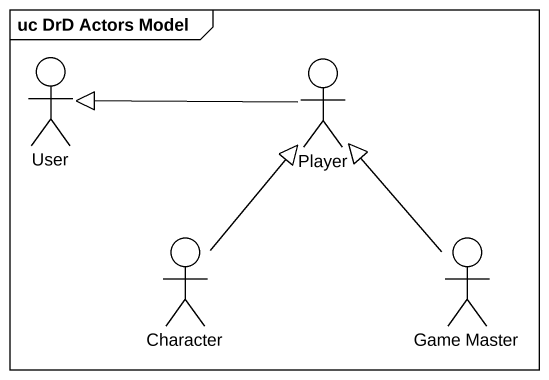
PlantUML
@startuml
mainframe uc DrD Actors Model
actor User
actor Player
actor Character
actor "Game Master" as Game_Master
Player -left-|> User
Character -up-|> Player
Game_Master -up-|> Player
@enduml
